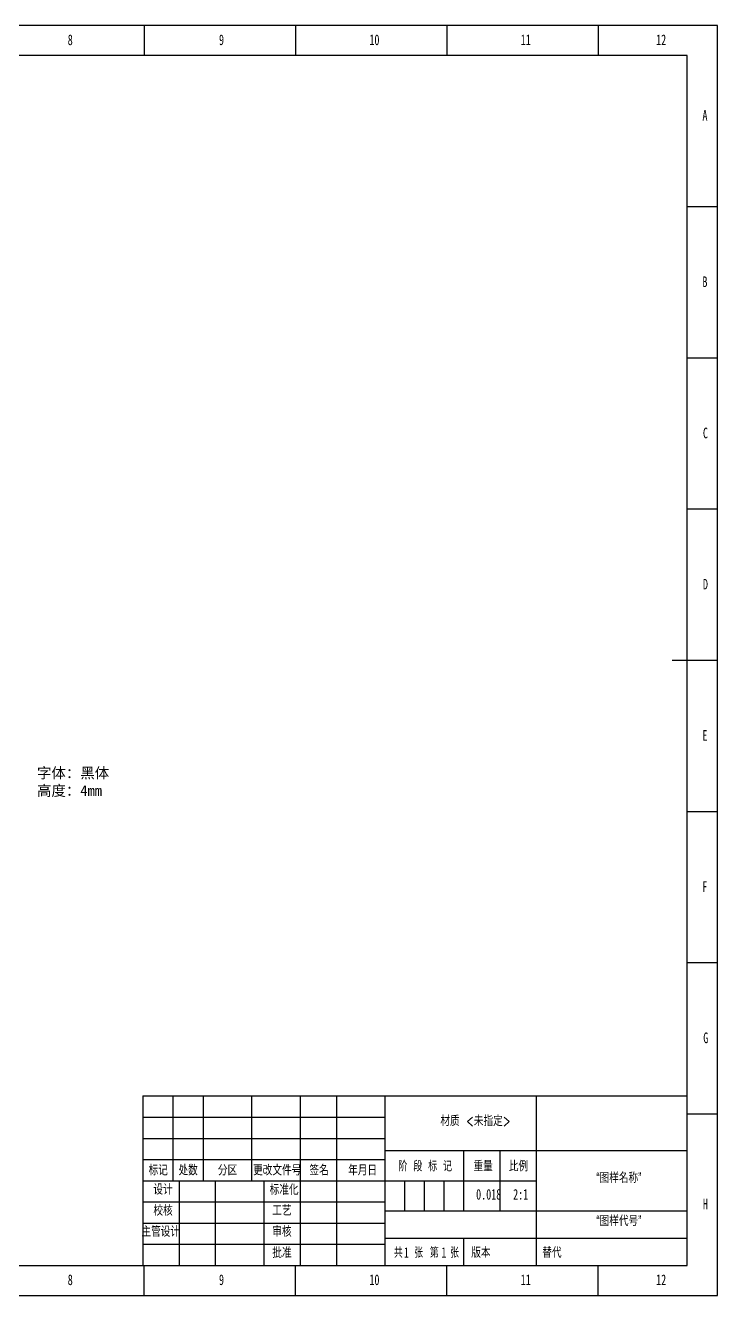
# Model space of a CAD drawing. Header units: millimetres. Extents: x 0 to 594, y 0 to 420.
# Drawn here: x 365.2 to 594, y 0 to 420 of the extents above; entities that cross this region are included whole.
import ezdxf

# ---------------------------------------------------------------- set-up
doc = ezdxf.new("R2010")
doc.units = ezdxf.units.MM
for name, color, linetype in [('10', 7, 'Continuous'), ('5', 7, 'Continuous'), ('SLD-0', 7, 'Continuous')]:
    doc.layers.add(name, color=color, linetype=linetype)
doc.styles.add('SLDTEXTSTYLE0', font='TXT', dxfattribs={"width": 0.7, "bigfont": 'bigfont'})
doc.styles.add('SLDTEXTSTYLE1', font='TXT', dxfattribs={"width": 0.614286, "bigfont": 'bigfont'})
doc.styles.add('SLDTEXTSTYLE2', font='TXT', dxfattribs={"width": 0.6, "bigfont": 'bigfont'})
doc.styles.add('SLDTEXTSTYLE3', font='TXT', dxfattribs={"width": 0.7})

msp = doc.modelspace()

# ---------------------------------------------------------------- linework, layer by layer
at = {"layer": '5', "color": 7}
for p, q in [((594.005, 420), (0, 420)), ((594.005, 0), (594.005, 420)), ((404, 59), (484, 59)), ((404, 52), (484, 52)), ((490.5, 38), (490.5, 28)), ((497, 38), (497, 28)), ((503.5, 38), (503.5, 28)), ((0, 0), (594.005, 0))]:
    msp.add_line(p, q, dxfattribs=at)
at = {"layer": '5'}
for p, q in [((404.5, 420), (404.5, 410)), ((454.5, 420), (454.5, 410)), ((504.5, 420), (504.5, 410)), ((554.5, 420), (554.5, 410)), ((594.005, 360), (584.005, 360)), ((594.005, 310), (584.005, 310)), ((594.005, 260), (584.005, 260)), ((594.005, 160), (584.005, 160)), ((594.005, 110), (584.005, 110)), ((594.005, 60), (584.005, 60)), ((404.5, 0), (404.5, 10)), ((454.5, 0), (454.5, 10)), ((504.5, 0), (504.5, 10)), ((554.5, 0), (554.5, 10))]:
    msp.add_line(p, q, dxfattribs=at)
at = {"layer": '5', "color": 7, "lineweight": 25}
for p, q in [((584.005, 410), (25, 410)), ((584.005, 10), (584.005, 410)), ((404, 66), (584, 66)), ((404, 66), (404, 10)), ((414, 66), (414, 38)), ((424, 66), (424, 38)), ((440, 66), (440, 38)), ((456, 66), (456, 10)), ((468, 66), (468, 38)), ((484, 66), (484, 10)), ((534, 66), (534, 38)), ((484, 48), (584, 48)), ((510, 48), (510, 28)), ((522, 48), (522, 28)), ((404, 45), (484, 45)), ((404, 38), (534, 38)), ((416, 38), (416, 10)), ((428, 38), (428, 10)), ((444, 38), (444, 10)), ((468, 38), (468, 10)), ((534, 38), (534, 10)), ((404, 31), (484, 31)), ((484, 28), (584, 28)), ((404, 24), (484, 24)), ((404, 17), (484, 17)), ((484.005, 18.985), (584.005, 18.985)), ((510, 18.985), (510, 10)), ((0, 10), (584.005, 10))]:
    msp.add_line(p, q, dxfattribs=at)
at = {"layer": '5', "lineweight": 25}
msp.add_line((594.005, 210), (579.005, 210), dxfattribs=at)

# ---------------------------------------------------------------- texts
at = {"insert": (369.067, 174.57), "char_height": 3.5, "attachment_point": 1}
msp.add_mtext_dynamic_manual_height_columns('{\\fSimSun|b0|i0|c134|p2;字体：黑体}\\P{\\fSimSun|b0|i0|c134|p2;高度：4mm}', width=31.11598, gutter_width=17.5, heights=[0], dxfattribs=at)
at = {"layer": '10', "char_height": 3.5}
for s, insert, attachment_point, style in [('8', (380.047, 416.984), 2, 'SLDTEXTSTYLE3'), ('9', (430.047, 416.984), 2, 'SLDTEXTSTYLE3'), ('10', (480.589, 416.984), 2, 'SLDTEXTSTYLE3'), ('11', (530.589, 416.984), 2, 'SLDTEXTSTYLE3'), ('12', (575.344, 416.984), 2, 'SLDTEXTSTYLE3'), ('A', (589.83, 392.04), 2, 'SLDTEXTSTYLE3'), ('B', (589.83, 336.984), 2, 'SLDTEXTSTYLE3'), ('C', (589.992, 286.984), 2, 'SLDTEXTSTYLE3'), ('D', (589.994, 236.984), 2, 'SLDTEXTSTYLE3'), ('E', (589.828, 186.984), 2, 'SLDTEXTSTYLE3'), ('F', (589.789, 136.984), 2, 'SLDTEXTSTYLE3'), ('G', (590.104, 86.984), 2, 'SLDTEXTSTYLE3'), ('材质 <未指定>', (513.954, 59.545), 2, 'SLDTEXTSTYLE0'), ('“图样名称”', (561.387, 40.729), 2, 'SLDTEXTSTYLE0'), ('0.018', (518.36, 35.237), 2, 'SLDTEXTSTYLE3'), ('H', (589.994, 32.04), 2, 'SLDTEXTSTYLE3'), ('“图样代号”', (561.39, 26.497), 2, 'SLDTEXTSTYLE0'), ('主管设计', (409.956, 22.944), 2, 'SLDTEXTSTYLE0'), ('1', (490.34, 15.997), 1, 'SLDTEXTSTYLE3'), ('1', (502.694, 15.997), 1, 'SLDTEXTSTYLE3'), ('8', (380.047, 6.984), 2, 'SLDTEXTSTYLE3'), ('9', (430.047, 6.984), 2, 'SLDTEXTSTYLE3'), ('10', (480.589, 6.984), 2, 'SLDTEXTSTYLE3'), ('11', (530.589, 6.984), 2, 'SLDTEXTSTYLE3'), ('12', (575.344, 6.984), 2, 'SLDTEXTSTYLE3')]:
    msp.add_mtext(s, dxfattribs=dict(at, insert=insert, attachment_point=attachment_point, style=style))
at = {"layer": '10', "color": 7, "char_height": 3.5, "attachment_point": 2}
for s, insert, style in [('标记', (409.131, 43.232), 'SLDTEXTSTYLE0'), ('处数', (419.019, 43.232), 'SLDTEXTSTYLE0'), ('分区', (432.049, 43.232), 'SLDTEXTSTYLE0'), ('更改文件号', (448.448, 43.232), 'SLDTEXTSTYLE0'), ('签名', (462.295, 43.232), 'SLDTEXTSTYLE0'), ('年月日', (476.685, 43.232), 'SLDTEXTSTYLE0'), ('阶 段 标 记', (497.364, 44.569), 'SLDTEXTSTYLE1'), ('重量', (516.508, 44.569), 'SLDTEXTSTYLE0'), ('比例', (528.201, 44.569), 'SLDTEXTSTYLE0'), ('设计', (410.718, 36.867), 'SLDTEXTSTYLE0'), ('标准化', (450.745, 36.802), 'SLDTEXTSTYLE0'), ('校核', (410.718, 29.921), 'SLDTEXTSTYLE0'), ('工艺', (450.02, 29.921), 'SLDTEXTSTYLE0'), ('审核', (450.02, 22.944), 'SLDTEXTSTYLE0'), ('批准', (450.02, 15.957), 'SLDTEXTSTYLE0'), ('共  张', (491.86, 15.997), 'SLDTEXTSTYLE2'), ('第  张', (503.715, 15.997), 'SLDTEXTSTYLE2'), ('版本', (515.771, 15.997), 'SLDTEXTSTYLE0')]:
    msp.add_mtext(s, dxfattribs=dict(at, insert=insert, style=style))
at = {"layer": 'SLD-0', "char_height": 3.5}
for s, insert, attachment_point, style in [('2:1', (528.924, 35.237), 2, 'SLDTEXTSTYLE3'), ('替代', (536.078, 15.997), 1, 'SLDTEXTSTYLE0')]:
    msp.add_mtext(s, dxfattribs=dict(at, insert=insert, attachment_point=attachment_point, style=style))

doc.saveas('drawing.dxf')
